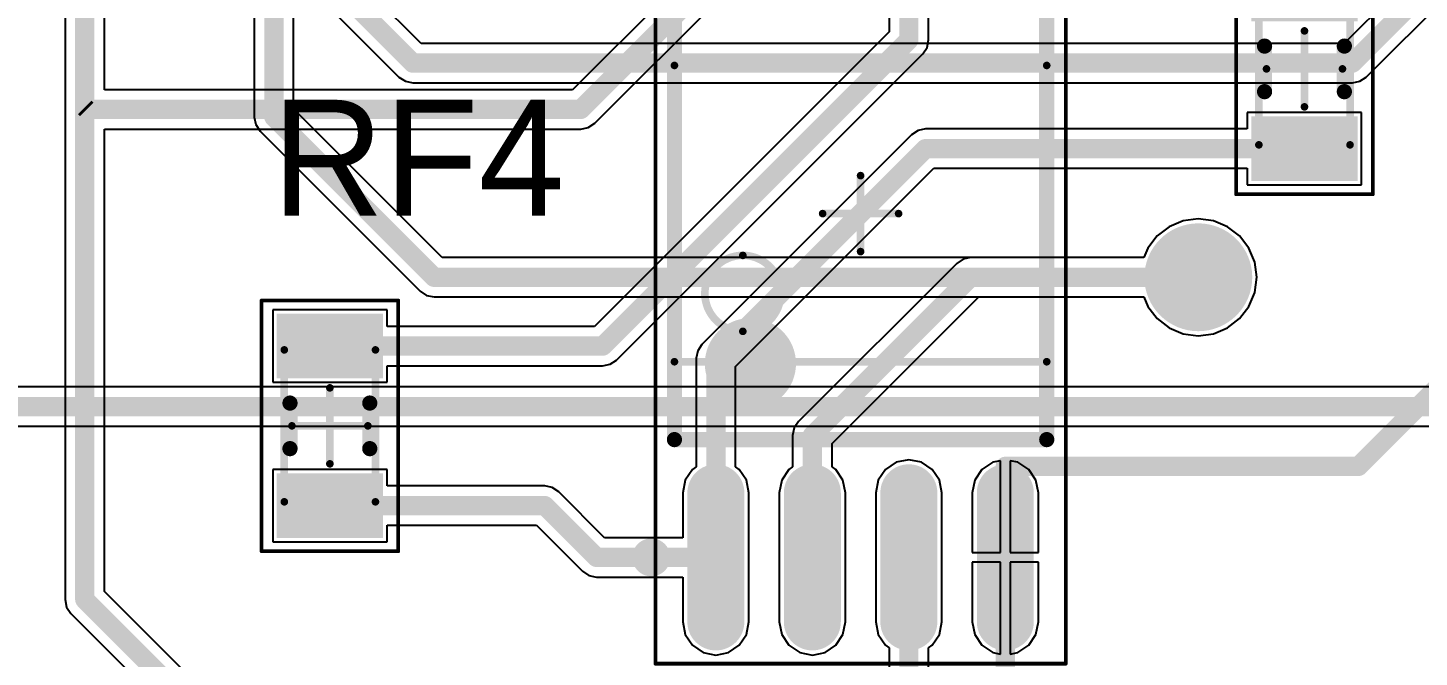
# Model space of a CAD drawing. Header units: millimetres. Extents: x 2.5 to 14.5, y 1.2 to 4.8.
# Drawn here: x 4.513 to 5.234, y 1.96 to 2.286 of the extents above; entities that cross this region are included whole.
import ezdxf

# ---------------------------------------------------------------- set-up
doc = ezdxf.new("R2010")
doc.units = ezdxf.units.MM
doc.header["$MEASUREMENT"] = 0
for name, color, linetype in [('BottomLayer', 5, 'Continuous'), ('BottomSolder', 6, 'Continuous'), ('ConnectLayer', 7, 'Continuous'), ('Mechanical13', 56, 'Continuous'), ('Mechanical15', 56, 'Continuous'), ('MultiLayer', 9, 'Continuous'), ('TopLayer', 1, 'Continuous'), ('TopOverlay', 2, 'Continuous'), ('TopPaste', 8, 'Continuous'), ('TopSolder', 216, 'Continuous'), ('ViaHoleLayer', 16, 'Continuous')]:
    doc.layers.add(name, color=color, linetype=linetype)

# ---------------------------------------------------------------- blocks, each defined once
blk = doc.blocks.new('RESC_0805_2012_20')
at = {"layer": 'Mechanical13', "const_width": 0.00394}
for points in [[(-0.03937, -0.02362), (-0.03937, 0.02362)], [(0.03937, 0.02362), (-0.03937, 0.02362)], [(0.03937, -0.02362), (0.03937, 0.02362)], [(0.03937, -0.02362), (-0.03937, -0.02362)]]:
    blk.add_lwpolyline(points, dxfattribs=at)
at = {"layer": 'Mechanical13', "const_width": 0.00197}
for points in [[(-0.04035, 0.02362, 1), (-0.03839, 0.02362, 1)], [(-0.04035, 0.02362, 1), (-0.03839, 0.02362, 1)], [(0.03839, 0.02362, 1), (0.04035, 0.02362, 1)], [(0.03839, 0.02362, 1), (0.04035, 0.02362, 1)], [(-0.04035, -0.02362, 1), (-0.03839, -0.02362, 1)], [(-0.04035, -0.02362, 1), (-0.03839, -0.02362, 1)], [(0.03839, -0.02362, 1), (0.04035, -0.02362, 1)], [(0.03839, -0.02362, 1), (0.04035, -0.02362, 1)]]:
    blk.add_lwpolyline(points, format="xyb", close=True, dxfattribs=at)
at = {"layer": 'Mechanical15'}
for points, const_width in [([(-0.06496, -0.03543), (-0.06496, 0.03543)], 0.00197), ([(0.06496, 0.03543), (-0.06496, 0.03543)], 0.00197), ([(0.06496, -0.03543), (0.06496, 0.03543)], 0.00197), ([(0, -0.01968), (0, 0.01969)], 0.00394), ([(0.01968, 0), (-0.01969, 0)], 0.00394), ([(0.06496, -0.03543), (-0.06496, -0.03543)], 0.00197)]:
    blk.add_lwpolyline(points, dxfattribs=dict(at, const_width=const_width))
for points, const_width in [([(-0.06545, 0.03543, 1), (-0.06447, 0.03543, 1)], 0.000984), ([(-0.06545, 0.03543, 1), (-0.06447, 0.03543, 1)], 0.000984), ([(0.06447, 0.03543, 1), (0.06545, 0.03543, 1)], 0.000984), ([(0.06447, 0.03543, 1), (0.06545, 0.03543, 1)], 0.000984), ([(-0.00098, 0.01969, 1), (0.00098, 0.01969, 1)], 0.00197), ([(-0.02067, 0, 1), (-0.0187, 0, 1)], 0.00197), ([(0.0187, 0, 1), (0.02067, 0, 1)], 0.00197), ([(-0.00098, -0.01968, 1), (0.00098, -0.01968, 1)], 0.00197), ([(-0.06545, -0.03543, 1), (-0.06447, -0.03543, 1)], 0.000984), ([(-0.06545, -0.03543, 1), (-0.06447, -0.03543, 1)], 0.000984), ([(0.06447, -0.03543, 1), (0.06545, -0.03543, 1)], 0.000984), ([(0.06447, -0.03543, 1), (0.06545, -0.03543, 1)], 0.000984)]:
    blk.add_lwpolyline(points, format="xyb", close=True, dxfattribs=dict(at, const_width=const_width))
at = {"layer": 'TopLayer'}
for points in [[(-0.02756, -0.02461), (-0.02756, 0.02461), (-0.05512, -0.02461), (-0.05512, 0.02461)], [(0.05512, -0.02461), (0.05512, 0.02461), (0.02756, -0.02461), (0.02756, 0.02461)]]:
    blk.add_solid(points, dxfattribs=at)
at = {"layer": 'TopOverlay', "const_width": 0.00787}
for points in [[(0.01181, 0.02067), (-0.01181, 0.02067)], [(0.01181, -0.02067), (-0.01181, -0.02067)]]:
    blk.add_lwpolyline(points, dxfattribs=at)
at = {"layer": 'TopOverlay', "const_width": 0.00394}
for points in [[(-0.01378, 0.02067, 1), (-0.00984, 0.02067, 1)], [(0.00984, 0.02067, 1), (0.01378, 0.02067, 1)], [(-0.01378, -0.02067, 1), (-0.00984, -0.02067, 1)], [(0.00984, -0.02067, 1), (0.01378, -0.02067, 1)]]:
    blk.add_lwpolyline(points, format="xyb", close=True, dxfattribs=at)
at = {"layer": 'TopPaste'}
for points in [[(-0.02756, -0.02461), (-0.02756, 0.02461), (-0.05512, -0.02461), (-0.05512, 0.02461)], [(0.05512, -0.02461), (0.05512, 0.02461), (0.02756, -0.02461), (0.02756, 0.02461)]]:
    blk.add_solid(points, dxfattribs=at)
at = {"layer": 'TopSolder'}
for points in [[(-0.02461, -0.02756), (-0.02461, 0.02756), (-0.05807, -0.02756), (-0.05807, 0.02756)], [(0.05807, -0.02756), (0.05807, 0.02756), (0.02461, -0.02756), (0.02461, 0.02756)]]:
    blk.add_solid(points, dxfattribs=at)
blk = doc.blocks.new('RESC_0805_2012_25')
at = {"layer": 'Mechanical13', "const_width": 0.00394}
for points in [[(-0.03937, -0.02362), (-0.03937, 0.02362)], [(0.03937, 0.02362), (-0.03937, 0.02362)], [(0.03937, -0.02362), (0.03937, 0.02362)], [(0.03937, -0.02362), (-0.03937, -0.02362)]]:
    blk.add_lwpolyline(points, dxfattribs=at)
at = {"layer": 'Mechanical13', "const_width": 0.00197}
for points in [[(-0.04035, 0.02362, 1), (-0.03839, 0.02362, 1)], [(-0.04035, 0.02362, 1), (-0.03839, 0.02362, 1)], [(0.03839, 0.02362, 1), (0.04035, 0.02362, 1)], [(0.03839, 0.02362, 1), (0.04035, 0.02362, 1)], [(-0.04035, -0.02362, 1), (-0.03839, -0.02362, 1)], [(-0.04035, -0.02362, 1), (-0.03839, -0.02362, 1)], [(0.03839, -0.02362, 1), (0.04035, -0.02362, 1)], [(0.03839, -0.02362, 1), (0.04035, -0.02362, 1)]]:
    blk.add_lwpolyline(points, format="xyb", close=True, dxfattribs=at)
at = {"layer": 'Mechanical15'}
for points, const_width in [([(-0.06496, -0.03543), (-0.06496, 0.03543)], 0.00197), ([(0.06496, 0.03543), (-0.06496, 0.03543)], 0.00197), ([(0.06496, -0.03543), (0.06496, 0.03543)], 0.00197), ([(0, -0.01968), (0, 0.01969)], 0.00394), ([(0.01968, 0), (-0.01969, 0)], 0.00394), ([(0.06496, -0.03543), (-0.06496, -0.03543)], 0.00197)]:
    blk.add_lwpolyline(points, dxfattribs=dict(at, const_width=const_width))
for points, const_width in [([(-0.06545, 0.03543, 1), (-0.06447, 0.03543, 1)], 0.000984), ([(-0.06545, 0.03543, 1), (-0.06447, 0.03543, 1)], 0.000984), ([(0.06447, 0.03543, 1), (0.06545, 0.03543, 1)], 0.000984), ([(0.06447, 0.03543, 1), (0.06545, 0.03543, 1)], 0.000984), ([(-0.00098, 0.01969, 1), (0.00098, 0.01969, 1)], 0.00197), ([(-0.02067, 0, 1), (-0.0187, 0, 1)], 0.00197), ([(0.0187, 0, 1), (0.02067, 0, 1)], 0.00197), ([(-0.00098, -0.01968, 1), (0.00098, -0.01968, 1)], 0.00197), ([(-0.06545, -0.03543, 1), (-0.06447, -0.03543, 1)], 0.000984), ([(-0.06545, -0.03543, 1), (-0.06447, -0.03543, 1)], 0.000984), ([(0.06447, -0.03543, 1), (0.06545, -0.03543, 1)], 0.000984), ([(0.06447, -0.03543, 1), (0.06545, -0.03543, 1)], 0.000984)]:
    blk.add_lwpolyline(points, format="xyb", close=True, dxfattribs=dict(at, const_width=const_width))
at = {"layer": 'TopLayer'}
for points in [[(-0.02756, -0.02461), (-0.02756, 0.02461), (-0.05512, -0.02461), (-0.05512, 0.02461)], [(0.05512, -0.02461), (0.05512, 0.02461), (0.02756, -0.02461), (0.02756, 0.02461)]]:
    blk.add_solid(points, dxfattribs=at)
at = {"layer": 'TopOverlay', "const_width": 0.00787}
for points in [[(0.01181, 0.02067), (-0.01181, 0.02067)], [(0.01181, -0.02067), (-0.01181, -0.02067)]]:
    blk.add_lwpolyline(points, dxfattribs=at)
at = {"layer": 'TopOverlay', "const_width": 0.00394}
for points in [[(-0.01378, 0.02067, 1), (-0.00984, 0.02067, 1)], [(0.00984, 0.02067, 1), (0.01378, 0.02067, 1)], [(-0.01378, -0.02067, 1), (-0.00984, -0.02067, 1)], [(0.00984, -0.02067, 1), (0.01378, -0.02067, 1)]]:
    blk.add_lwpolyline(points, format="xyb", close=True, dxfattribs=at)
at = {"layer": 'TopPaste'}
for points in [[(-0.02756, -0.02461), (-0.02756, 0.02461), (-0.05512, -0.02461), (-0.05512, 0.02461)], [(0.05512, -0.02461), (0.05512, 0.02461), (0.02756, -0.02461), (0.02756, 0.02461)]]:
    blk.add_solid(points, dxfattribs=at)
at = {"layer": 'TopSolder'}
for points in [[(-0.02461, -0.02756), (-0.02461, 0.02756), (-0.05807, -0.02756), (-0.05807, 0.02756)], [(0.05807, -0.02756), (0.05807, 0.02756), (0.02461, -0.02756), (0.02461, 0.02756)]]:
    blk.add_solid(points, dxfattribs=at)
blk = doc.blocks.new('SOIC127P1030X265_8N_132')
at = {"layer": 'Mechanical13', "const_width": 0.00394}
for points in [[(-0.07677, 0.09646), (-0.07677, -0.09646)], [(-0.07677, 0.09646), (0.07677, 0.09646)], [(0.07677, 0.09646), (0.07677, -0.09646)], [(-0.07677, -0.09646), (0.07677, -0.09646)]]:
    blk.add_lwpolyline(points, dxfattribs=at)
at = {"layer": 'Mechanical13'}
for points, const_width in [([(-0.07776, 0.09646, 1), (-0.07579, 0.09646, 1)], 0.00197), ([(-0.07776, 0.09646, 1), (-0.07579, 0.09646, 1)], 0.00197), ([(0.07579, 0.09646, 1), (0.07776, 0.09646, 1)], 0.00197), ([(0.07579, 0.09646, 1), (0.07776, 0.09646, 1)], 0.00197), ([(-0.02165, 0.06102, 1), (-0.06102, 0.06102, 1)], 0.00394), ([(-0.06201, 0.06102, 1), (-0.06004, 0.06102, 1)], 0.00197), ([(-0.02264, 0.06102, 1), (-0.02067, 0.06102, 1)], 0.00197), ([(-0.07776, -0.09646, 1), (-0.07579, -0.09646, 1)], 0.00197), ([(-0.07776, -0.09646, 1), (-0.07579, -0.09646, 1)], 0.00197), ([(0.07579, -0.09646, 1), (0.07776, -0.09646, 1)], 0.00197), ([(0.07579, -0.09646, 1), (0.07776, -0.09646, 1)], 0.00197)]:
    blk.add_lwpolyline(points, format="xyb", close=True, dxfattribs=dict(at, const_width=const_width))
at = {"layer": 'Mechanical15'}
for points, const_width in [([(-0.23327, 0.1063), (-0.23327, -0.1063)], 0.00197), ([(-0.23327, 0.1063), (0.23327, 0.1063)], 0.00197), ([(0.23327, 0.1063), (0.23327, -0.1063)], 0.00197), ([(0, 0.01968), (0, -0.01969)], 0.00394), ([(-0.01968, 0), (0.01969, 0)], 0.00394), ([(-0.23327, -0.1063), (0.23327, -0.1063)], 0.00197)]:
    blk.add_lwpolyline(points, dxfattribs=dict(at, const_width=const_width))
for points, const_width in [([(-0.23376, 0.1063, 1), (-0.23278, 0.1063, 1)], 0.000984), ([(-0.23376, 0.1063, 1), (-0.23278, 0.1063, 1)], 0.000984), ([(0.23278, 0.1063, 1), (0.23376, 0.1063, 1)], 0.000984), ([(0.23278, 0.1063, 1), (0.23376, 0.1063, 1)], 0.000984), ([(-0.00098, 0.01968, 1), (0.00098, 0.01968, 1)], 0.00197), ([(-0.02067, 0, 1), (-0.0187, 0, 1)], 0.00197), ([(0.0187, 0, 1), (0.02067, 0, 1)], 0.00197), ([(-0.00098, -0.01969, 1), (0.00098, -0.01969, 1)], 0.00197), ([(-0.23376, -0.1063, 1), (-0.23278, -0.1063, 1)], 0.000984), ([(-0.23376, -0.1063, 1), (-0.23278, -0.1063, 1)], 0.000984), ([(0.23278, -0.1063, 1), (0.23376, -0.1063, 1)], 0.000984), ([(0.23278, -0.1063, 1), (0.23376, -0.1063, 1)], 0.000984)]:
    blk.add_lwpolyline(points, format="xyb", close=True, dxfattribs=dict(at, const_width=const_width))
at = {"layer": 'TopLayer', "const_width": 0.02362}
for points in [[(-0.21161, 0.075), (-0.14469, 0.075)], [(0.14469, 0.075), (0.21161, 0.075)], [(-0.21161, 0.025), (-0.14469, 0.025)], [(0.14469, 0.025), (0.21161, 0.025)], [(-0.21161, -0.025), (-0.14469, -0.025)], [(0.14469, -0.025), (0.21161, -0.025)], [(-0.21161, -0.075), (-0.14469, -0.075)], [(0.14469, -0.075), (0.21161, -0.075)]]:
    blk.add_lwpolyline(points, dxfattribs=at)
at = {"layer": 'TopLayer', "const_width": 0.01181}
for points in [[(-0.21752, 0.075, 1), (-0.20571, 0.075, 1)], [(-0.15059, 0.075, 1), (-0.13878, 0.075, 1)], [(0.13878, 0.075, 1), (0.15059, 0.075, 1)], [(0.20571, 0.075, 1), (0.21752, 0.075, 1)], [(-0.21752, 0.025, 1), (-0.20571, 0.025, 1)], [(-0.15059, 0.025, 1), (-0.13878, 0.025, 1)], [(0.13878, 0.025, 1), (0.15059, 0.025, 1)], [(0.20571, 0.025, 1), (0.21752, 0.025, 1)], [(-0.21752, -0.025, 1), (-0.20571, -0.025, 1)], [(-0.15059, -0.025, 1), (-0.13878, -0.025, 1)], [(0.13878, -0.025, 1), (0.15059, -0.025, 1)], [(0.20571, -0.025, 1), (0.21752, -0.025, 1)], [(-0.21752, -0.075, 1), (-0.20571, -0.075, 1)], [(-0.15059, -0.075, 1), (-0.13878, -0.075, 1)], [(0.13878, -0.075, 1), (0.15059, -0.075, 1)], [(0.20571, -0.075, 1), (0.21752, -0.075, 1)]]:
    blk.add_lwpolyline(points, format="xyb", close=True, dxfattribs=at)
at = {"layer": 'TopOverlay'}
for points, const_width in [([(-0.17323, 0.10846, 1), (-0.18307, 0.10846, 1)], 0.00984), ([(-0.18553, 0.10846, 1), (-0.18061, 0.10846, 1)], 0.00492), ([(-0.17569, 0.10846, 1), (-0.17077, 0.10846, 1)], 0.00492), ([(-0.11909, 0.09646, 1), (-0.11516, 0.09646, 1)], 0.00394), ([(-0.11909, 0.09646, 1), (-0.11516, 0.09646, 1)], 0.00394), ([(0.11516, 0.09646, 1), (0.11909, 0.09646, 1)], 0.00394), ([(0.11516, 0.09646, 1), (0.11909, 0.09646, 1)], 0.00394), ([(-0.06594, 0.05709, 1), (-0.08957, 0.05709, 1)], 0.02362), ([(-0.09547, 0.05709, 1), (-0.08366, 0.05709, 1)], 0.01181), ([(-0.07185, 0.05709, 1), (-0.06004, 0.05709, 1)], 0.01181), ([(-0.11909, -0.09646, 1), (-0.11516, -0.09646, 1)], 0.00394), ([(-0.11909, -0.09646, 1), (-0.11516, -0.09646, 1)], 0.00394), ([(0.11516, -0.09646, 1), (0.11909, -0.09646, 1)], 0.00394), ([(0.11516, -0.09646, 1), (0.11909, -0.09646, 1)], 0.00394)]:
    blk.add_lwpolyline(points, format="xyb", close=True, dxfattribs=dict(at, const_width=const_width))
at = {"layer": 'TopOverlay', "const_width": 0.00787}
for points in [[(-0.11713, 0.09646), (-0.11713, -0.09646)], [(-0.11713, 0.09646), (0.11713, 0.09646)], [(0.11713, 0.09646), (0.11713, -0.09646)], [(-0.11713, -0.09646), (0.11713, -0.09646)]]:
    blk.add_lwpolyline(points, dxfattribs=at)
at = {"layer": 'TopPaste', "const_width": 0.02362}
for points in [[(-0.21161, 0.075), (-0.14469, 0.075)], [(0.14469, 0.075), (0.21161, 0.075)], [(-0.21161, 0.025), (-0.14469, 0.025)], [(0.14469, 0.025), (0.21161, 0.025)], [(-0.21161, -0.025), (-0.14469, -0.025)], [(0.14469, -0.025), (0.21161, -0.025)], [(-0.21161, -0.075), (-0.14469, -0.075)], [(0.14469, -0.075), (0.21161, -0.075)]]:
    blk.add_lwpolyline(points, dxfattribs=at)
at = {"layer": 'TopPaste', "const_width": 0.01181}
for points in [[(-0.21752, 0.075, 1), (-0.20571, 0.075, 1)], [(-0.15059, 0.075, 1), (-0.13878, 0.075, 1)], [(0.13878, 0.075, 1), (0.15059, 0.075, 1)], [(0.20571, 0.075, 1), (0.21752, 0.075, 1)], [(-0.21752, 0.025, 1), (-0.20571, 0.025, 1)], [(-0.15059, 0.025, 1), (-0.13878, 0.025, 1)], [(0.13878, 0.025, 1), (0.15059, 0.025, 1)], [(0.20571, 0.025, 1), (0.21752, 0.025, 1)], [(-0.21752, -0.025, 1), (-0.20571, -0.025, 1)], [(-0.15059, -0.025, 1), (-0.13878, -0.025, 1)], [(0.13878, -0.025, 1), (0.15059, -0.025, 1)], [(0.20571, -0.025, 1), (0.21752, -0.025, 1)], [(-0.21752, -0.075, 1), (-0.20571, -0.075, 1)], [(-0.15059, -0.075, 1), (-0.13878, -0.075, 1)], [(0.13878, -0.075, 1), (0.15059, -0.075, 1)], [(0.20571, -0.075, 1), (0.21752, -0.075, 1)]]:
    blk.add_lwpolyline(points, format="xyb", close=True, dxfattribs=at)
at = {"layer": 'TopSolder', "const_width": 0.02953}
for points in [[(-0.21161, 0.075), (-0.14469, 0.075)], [(0.14469, 0.075), (0.21161, 0.075)], [(-0.21161, 0.025), (-0.14469, 0.025)], [(0.14469, 0.025), (0.21161, 0.025)], [(-0.21161, -0.025), (-0.14469, -0.025)], [(0.14469, -0.025), (0.21161, -0.025)], [(-0.21161, -0.075), (-0.14469, -0.075)], [(0.14469, -0.075), (0.21161, -0.075)]]:
    blk.add_lwpolyline(points, dxfattribs=at)
at = {"layer": 'TopSolder', "const_width": 0.01476}
for points in [[(-0.219, 0.075, 1), (-0.20423, 0.075, 1)], [(-0.15207, 0.075, 1), (-0.1373, 0.075, 1)], [(0.1373, 0.075, 1), (0.15207, 0.075, 1)], [(0.20423, 0.075, 1), (0.219, 0.075, 1)], [(-0.219, 0.025, 1), (-0.20423, 0.025, 1)], [(-0.15207, 0.025, 1), (-0.1373, 0.025, 1)], [(0.1373, 0.025, 1), (0.15207, 0.025, 1)], [(0.20423, 0.025, 1), (0.219, 0.025, 1)], [(-0.219, -0.025, 1), (-0.20423, -0.025, 1)], [(-0.15207, -0.025, 1), (-0.1373, -0.025, 1)], [(0.1373, -0.025, 1), (0.15207, -0.025, 1)], [(0.20423, -0.025, 1), (0.219, -0.025, 1)], [(-0.219, -0.075, 1), (-0.20423, -0.075, 1)], [(-0.15207, -0.075, 1), (-0.1373, -0.075, 1)], [(0.1373, -0.075, 1), (0.15207, -0.075, 1)], [(0.20423, -0.075, 1), (0.219, -0.075, 1)]]:
    blk.add_lwpolyline(points, format="xyb", close=True, dxfattribs=at)

msp = doc.modelspace()

# ---------------------------------------------------------------- linework, layer by layer
at = {"layer": 'BottomLayer', "const_width": 0.01}
for points in [[(4.641, 2.24), (4.641, 3.154)], [(5.19985, 2.268), (5.565, 2.63315)], [(4.661, 2.32), (4.713, 2.268)], [(4.713, 2.268), (5.19985, 2.268)], [(4.641, 2.24), (4.724, 2.157)], [(4.724, 2.157), (5.12, 2.157)], [(2.945, 2.09), (5.88123, 2.09)]]:
    msp.add_lwpolyline(points, dxfattribs=at)
at = {"layer": 'BottomLayer'}
for points, const_width in [([(4.7105, 2.268, 1), (4.7155, 2.268, 1)], 0.005), ([(4.7105, 2.268, 1), (4.7155, 2.268, 1)], 0.005), ([(5.19735, 2.268, 1), (5.20235, 2.268, 1)], 0.005), ([(5.19735, 2.268, 1), (5.20235, 2.268, 1)], 0.005), ([(4.6385, 2.24, 1), (4.6435, 2.24, 1)], 0.005), ([(4.6385, 2.24, 1), (4.6435, 2.24, 1)], 0.005), ([(5.1075, 2.157, 1), (5.1325, 2.157, 1)], 0.025), ([(4.7215, 2.157, 1), (4.7265, 2.157, 1)], 0.005), ([(4.7215, 2.157, 1), (4.7265, 2.157, 1)], 0.005), ([(5.1175, 2.157, 1), (5.1225, 2.157, 1)], 0.005)]:
    msp.add_lwpolyline(points, format="xyb", close=True, dxfattribs=dict(at, const_width=const_width))
at = {"layer": 'BottomSolder', "const_width": 0.02795}
msp.add_lwpolyline([(5.10602, 2.157, 1), (5.13398, 2.157, 1)], format="xyb", close=True, dxfattribs=at)
at = {"layer": 'ConnectLayer'}
for p, q in [((4.6308, 3.154), (4.6308, 2.24)), ((5.53887, 2.62144), (5.19563, 2.2782)), ((5.20706, 2.26079), (5.55329, 2.60702)), ((4.5328, 2.375), (4.5328, 2.245)), ((4.5532, 2.2542), (4.5532, 2.3678)), ((4.71722, 2.2782), (4.6712, 2.32422)), ((4.85842, 2.31684), (4.79578, 2.2542)), ((4.9598, 2.32128), (4.9598, 2.28422)), ((4.9802, 2.28), (4.9802, 2.32128)), ((4.6512, 2.24422), (4.6512, 2.30831)), ((4.6562, 2.31038), (4.70579, 2.26079)), ((4.80721, 2.23679), (4.87721, 2.30679)), ((4.9598, 2.28422), (4.80711, 2.13153)), ((4.97942, 2.2761), (4.9802, 2.28)), ((5.19563, 2.2782), (4.71722, 2.2782)), ((4.81855, 2.11413), (4.97721, 2.27279)), ((4.97721, 2.27279), (4.97942, 2.2761)), ((4.70579, 2.26079), (4.7091, 2.25858)), ((4.7091, 2.25858), (4.713, 2.2578)), ((4.713, 2.2578), (5.19985, 2.2578)), ((5.19985, 2.2578), (5.20375, 2.25858)), ((5.20375, 2.25858), (5.20706, 2.26079)), ((4.79578, 2.2542), (4.5532, 2.2542)), ((4.5328, 2.245), (4.5328, 2.04)), ((4.72822, 2.1672), (4.6512, 2.24422)), ((5.20461, 2.24244), (5.14539, 2.24244)), ((5.14539, 2.24244), (5.14539, 2.23386)), ((5.20461, 2.20488), (5.20461, 2.24244)), ((4.6308, 2.24), (4.63158, 2.2361)), ((4.63158, 2.2361), (4.63379, 2.23279)), ((4.8039, 2.23458), (4.80721, 2.23679)), ((4.5532, 2.04), (4.5532, 2.2338)), ((4.5532, 2.2338), (4.8, 2.2338)), ((4.63379, 2.23279), (4.71679, 2.14979)), ((4.8, 2.2338), (4.8039, 2.23458)), ((4.97145, 2.23087), (4.86279, 2.12221)), ((4.97476, 2.23308), (4.97145, 2.23087)), ((4.97866, 2.23386), (4.97476, 2.23308)), ((5.14539, 2.23386), (4.97866, 2.23386)), ((4.8802, 2.11078), (4.98289, 2.21347)), ((4.98289, 2.21347), (5.14539, 2.21347)), ((5.14539, 2.21347), (5.14539, 2.20488)), ((5.14539, 2.20488), (5.20461, 2.20488)), ((5.11217, 2.18623), (5.10487, 2.18321)), ((5.11217, 2.18623), (5.10487, 2.18321)), ((5.12, 2.18726), (5.11217, 2.18623)), ((5.12, 2.18726), (5.11217, 2.18623)), ((5.12783, 2.18623), (5.12, 2.18726)), ((5.12783, 2.18623), (5.12, 2.18726)), ((5.13513, 2.18321), (5.12783, 2.18623)), ((5.13513, 2.18321), (5.12783, 2.18623)), ((5.0986, 2.1784), (5.0938, 2.17213)), ((5.0986, 2.1784), (5.0938, 2.17213)), ((5.10487, 2.18321), (5.0986, 2.1784)), ((5.10487, 2.18321), (5.0986, 2.1784)), ((5.1414, 2.1784), (5.13513, 2.18321)), ((5.1414, 2.1784), (5.13513, 2.18321)), ((5.14621, 2.17213), (5.1414, 2.1784)), ((5.14621, 2.17213), (5.1414, 2.1784)), ((5.0938, 2.17213), (5.09175, 2.1672)), ((5.0938, 2.17213), (5.09175, 2.1672)), ((5.14923, 2.16483), (5.14621, 2.17213)), ((5.14923, 2.16483), (5.14621, 2.17213)), ((5.09175, 2.1672), (4.72822, 2.1672)), ((4.99479, 2.16421), (4.91279, 2.08221)), ((4.9981, 2.16642), (4.99479, 2.16421)), ((5.002, 2.1672), (4.9981, 2.16642)), ((5.09175, 2.1672), (5.002, 2.1672)), ((5.15026, 2.157), (5.14923, 2.16483)), ((5.15026, 2.157), (5.14923, 2.16483)), ((5.14923, 2.14917), (5.15026, 2.157)), ((5.14923, 2.14917), (5.15026, 2.157)), ((4.71679, 2.14979), (4.7201, 2.14758)), ((5.14621, 2.14187), (5.14923, 2.14917)), ((5.14621, 2.14187), (5.14923, 2.14917)), ((4.7201, 2.14758), (4.724, 2.1468)), ((4.724, 2.1468), (5.09175, 2.1468)), ((4.9302, 2.07078), (5.00622, 2.1468)), ((5.00622, 2.1468), (5.09175, 2.1468)), ((5.09175, 2.1468), (5.0938, 2.14187)), ((5.09175, 2.1468), (5.0938, 2.14187)), ((5.0938, 2.14187), (5.0986, 2.1356)), ((5.0938, 2.14187), (5.0986, 2.1356)), ((5.1414, 2.1356), (5.14621, 2.14187)), ((5.1414, 2.1356), (5.14621, 2.14187)), ((4.69961, 2.14012), (4.64039, 2.14012)), ((4.64039, 2.14012), (4.64039, 2.10256)), ((4.69961, 2.13153), (4.69961, 2.14012)), ((5.0986, 2.1356), (5.10487, 2.13079)), ((5.0986, 2.1356), (5.10487, 2.13079)), ((5.13513, 2.13079), (5.1414, 2.1356)), ((5.13513, 2.13079), (5.1414, 2.1356)), ((4.80711, 2.13153), (4.69961, 2.13153)), ((5.10487, 2.13079), (5.11217, 2.12777)), ((5.10487, 2.13079), (5.11217, 2.12777)), ((5.11217, 2.12777), (5.12, 2.12674)), ((5.11217, 2.12777), (5.12, 2.12674)), ((5.12, 2.12674), (5.12783, 2.12777)), ((5.12, 2.12674), (5.12783, 2.12777)), ((5.12783, 2.12777), (5.13513, 2.13079)), ((5.12783, 2.12777), (5.13513, 2.13079)), ((4.86279, 2.12221), (4.86058, 2.1189)), ((4.81524, 2.11192), (4.81855, 2.11413)), ((4.86058, 2.1189), (4.8598, 2.115)), ((4.8598, 2.115), (4.8598, 2.05872)), ((4.69961, 2.10256), (4.69961, 2.11114)), ((4.69961, 2.11114), (4.81134, 2.11114)), ((4.81134, 2.11114), (4.81524, 2.11192)), ((4.8802, 2.05872), (4.8802, 2.11078)), ((5.877, 2.1002), (2.945, 2.1002)), ((4.64039, 2.10256), (4.69961, 2.10256)), ((2.94922, 2.0798), (5.88123, 2.0798)), ((4.91058, 2.0789), (4.9098, 2.075)), ((4.91279, 2.08221), (4.91058, 2.0789)), ((4.9098, 2.075), (4.9098, 2.05872)), ((4.9302, 2.05872), (4.9302, 2.07078)), ((4.97, 2.06245), (4.96344, 2.06115)), ((4.97656, 2.06115), (4.97, 2.06245)), ((5.0175, 2.06196), (5.01344, 2.06115)), ((5.0175, 2.01435), (5.0175, 2.06196)), ((5.02656, 2.06115), (5.0225, 2.06196)), ((5.0225, 2.06196), (5.0225, 2.01435)), ((4.69961, 2.05744), (4.64039, 2.05744)), ((4.64039, 2.05744), (4.64039, 2.01988)), ((4.69961, 2.04886), (4.69961, 2.05744)), ((4.85788, 2.05743), (4.85416, 2.05187)), ((4.8598, 2.05872), (4.85788, 2.05743)), ((4.88212, 2.05743), (4.8802, 2.05872)), ((4.88584, 2.05187), (4.88212, 2.05743)), ((4.90788, 2.05743), (4.90416, 2.05187)), ((4.9098, 2.05872), (4.90788, 2.05743)), ((4.93212, 2.05743), (4.9302, 2.05872)), ((4.93584, 2.05187), (4.93212, 2.05743)), ((4.95788, 2.05743), (4.95416, 2.05187)), ((4.96344, 2.06115), (4.95788, 2.05743)), ((4.98212, 2.05743), (4.97656, 2.06115)), ((4.98584, 2.05187), (4.98212, 2.05743)), ((5.00788, 2.05743), (5.00416, 2.05187)), ((5.01344, 2.06115), (5.00788, 2.05743)), ((5.03212, 2.05743), (5.02656, 2.06115)), ((5.03584, 2.05187), (5.03212, 2.05743)), ((4.78134, 2.04886), (4.69961, 2.04886)), ((4.78524, 2.04808), (4.78134, 2.04886)), ((4.78855, 2.04587), (4.78524, 2.04808)), ((4.85416, 2.05187), (4.85286, 2.04531)), ((4.88714, 2.04531), (4.88584, 2.05187)), ((4.90416, 2.05187), (4.90286, 2.04531)), ((4.93714, 2.04531), (4.93584, 2.05187)), ((4.95416, 2.05187), (4.95286, 2.04531)), ((4.98714, 2.04531), (4.98584, 2.05187)), ((5.00416, 2.05187), (5.00286, 2.04531)), ((5.03714, 2.04531), (5.03584, 2.05187)), ((4.81237, 2.02205), (4.78855, 2.04587)), ((4.85286, 2.04531), (4.85286, 2.02205)), ((4.88714, 1.97839), (4.88714, 2.04531)), ((4.90286, 2.04531), (4.90286, 1.97839)), ((4.93714, 1.97839), (4.93714, 2.04531)), ((4.95286, 2.04531), (4.95286, 1.97839)), ((4.98714, 1.97839), (4.98714, 2.04531)), ((5.00286, 2.04531), (5.00286, 2.01435)), ((5.03714, 2.01435), (5.03714, 2.04531)), ((4.5328, 2.04), (4.5328, 1.99)), ((4.5532, 1.99422), (4.5532, 2.04)), ((4.69961, 2.01988), (4.69961, 2.02847)), ((4.69961, 2.02847), (4.77711, 2.02847)), ((4.77711, 2.02847), (4.80094, 2.00464)), ((4.64039, 2.01988), (4.69961, 2.01988)), ((4.85286, 2.02205), (4.81237, 2.02205)), ((5.00286, 2.01435), (5.0175, 2.01435)), ((5.0225, 2.01435), (5.03714, 2.01435)), ((4.80094, 2.00464), (4.80425, 2.00243)), ((5.0175, 2.00935), (5.00286, 2.00935)), ((5.00286, 2.00935), (5.00286, 1.97839)), ((5.0175, 1.96174), (5.0175, 2.00935)), ((5.03714, 2.00935), (5.0225, 2.00935)), ((5.0225, 2.00935), (5.0225, 1.96174)), ((5.03714, 1.97839), (5.03714, 2.00935)), ((4.80425, 2.00243), (4.80815, 2.00165)), ((4.80815, 2.00165), (4.85286, 2.00165)), ((4.85286, 2.00165), (4.85286, 1.97839)), ((4.5328, 1.99), (4.53358, 1.9861)), ((4.98722, 1.5602), (4.5532, 1.99422)), ((4.53358, 1.9861), (4.53579, 1.98279)), ((4.53579, 1.98279), (4.97579, 1.54279)), ((4.85286, 1.97839), (4.85416, 1.97183)), ((4.88584, 1.97183), (4.88714, 1.97839)), ((4.90286, 1.97839), (4.90416, 1.97183)), ((4.93584, 1.97183), (4.93714, 1.97839)), ((4.95286, 1.97839), (4.95416, 1.97183)), ((4.98584, 1.97183), (4.98714, 1.97839)), ((5.00286, 1.97839), (5.00416, 1.97183)), ((5.03584, 1.97183), (5.03714, 1.97839)), ((4.85416, 1.97183), (4.85788, 1.96627)), ((4.88212, 1.96627), (4.88584, 1.97183)), ((4.90416, 1.97183), (4.90788, 1.96627)), ((4.93212, 1.96627), (4.93584, 1.97183)), ((4.95416, 1.97183), (4.95788, 1.96627)), ((4.98212, 1.96627), (4.98584, 1.97183)), ((5.00416, 1.97183), (5.00788, 1.96627)), ((5.03212, 1.96627), (5.03584, 1.97183)), ((4.85788, 1.96627), (4.86344, 1.96255)), ((4.86344, 1.96255), (4.87, 1.96125)), ((4.87, 1.96125), (4.87656, 1.96255)), ((4.87656, 1.96255), (4.88212, 1.96627)), ((4.90788, 1.96627), (4.91344, 1.96255)), ((4.91344, 1.96255), (4.92, 1.96125)), ((4.92, 1.96125), (4.92656, 1.96255)), ((4.92656, 1.96255), (4.93212, 1.96627)), ((4.95788, 1.96627), (4.9598, 1.96498)), ((4.9598, 1.96498), (4.9598, 1.95)), ((4.9802, 1.96498), (4.98212, 1.96627)), ((4.9802, 1.95422), (4.9802, 1.96498)), ((5.00788, 1.96627), (5.01344, 1.96255)), ((5.01344, 1.96255), (5.0175, 1.96174)), ((5.0225, 1.96174), (5.02656, 1.96255)), ((5.02656, 1.96255), (5.03212, 1.96627))]:
    msp.add_line(p, q, dxfattribs=at)
at = {"layer": 'MultiLayer', "const_width": 0.025}
msp.add_lwpolyline([(5.1075, 2.157, 1), (5.1325, 2.157, 1)], format="xyb", close=True, dxfattribs=at)
at = {"layer": 'TopLayer', "const_width": 0.01}
for points in [[(4.543, 2.245), (4.543, 2.375)], [(4.97, 2.28), (4.97, 2.36815)], [(4.8, 2.244), (4.87, 2.314)], [(4.81134, 2.12134), (4.97, 2.28)], [(4.543, 2.04), (4.543, 2.245)], [(4.543, 2.245), (4.544, 2.244)], [(4.544, 2.244), (4.8, 2.244)], [(4.87, 2.115), (4.97866, 2.22366)], [(4.97866, 2.22366), (5.175, 2.22366)], [(4.92, 2.075), (5.002, 2.157)], [(5.002, 2.157), (5.12, 2.157)], [(4.67, 2.12134), (4.81134, 2.12134)], [(4.87, 2.01185), (4.87, 2.115)], [(5.203, 2.059), (5.264, 2.12)], [(4.92, 2.01185), (4.92, 2.075)], [(5.02, 2.059), (5.203, 2.059)], [(5.02, 2.01185), (5.02, 2.059)], [(4.543, 1.99), (4.543, 2.04)], [(4.67, 2.03866), (4.78134, 2.03866)], [(4.78134, 2.03866), (4.80815, 2.01185)], [(4.80815, 2.01185), (4.87, 2.01185)], [(4.97, 1.95), (4.97, 2.01185)], [(5.02, 1.942), (5.02, 2.01185)], [(4.543, 1.99), (4.983, 1.55)]]:
    msp.add_lwpolyline(points, dxfattribs=at)
at = {"layer": 'TopLayer'}
for points, const_width in [([(4.9675, 2.28, 1), (4.9725, 2.28, 1)], 0.005), ([(4.9675, 2.28, 1), (4.9725, 2.28, 1)], 0.005), ([(4.5405, 2.245, 1), (4.5455, 2.245, 1)], 0.005), ([(4.5405, 2.245, 1), (4.5455, 2.245, 1)], 0.005), ([(4.5405, 2.245, 1), (4.5455, 2.245, 1)], 0.005), ([(4.5415, 2.244, 1), (4.5465, 2.244, 1)], 0.005), ([(4.5415, 2.244, 1), (4.5465, 2.244, 1)], 0.005), ([(4.7975, 2.244, 1), (4.8025, 2.244, 1)], 0.005), ([(4.7975, 2.244, 1), (4.8025, 2.244, 1)], 0.005), ([(4.97616, 2.22366, 1), (4.98116, 2.22366, 1)], 0.005), ([(4.97616, 2.22366, 1), (4.98116, 2.22366, 1)], 0.005), ([(5.1725, 2.22366, 1), (5.1775, 2.22366, 1)], 0.005), ([(5.1075, 2.157, 1), (5.1325, 2.157, 1)], 0.025), ([(4.9995, 2.157, 1), (5.0045, 2.157, 1)], 0.005), ([(4.9995, 2.157, 1), (5.0045, 2.157, 1)], 0.005), ([(5.1175, 2.157, 1), (5.1225, 2.157, 1)], 0.005), ([(4.6675, 2.12134, 1), (4.6725, 2.12134, 1)], 0.005), ([(4.80884, 2.12134, 1), (4.81384, 2.12134, 1)], 0.005), ([(4.80884, 2.12134, 1), (4.81384, 2.12134, 1)], 0.005), ([(4.8675, 2.115, 1), (4.8725, 2.115, 1)], 0.005), ([(4.8675, 2.115, 1), (4.8725, 2.115, 1)], 0.005), ([(4.9175, 2.075, 1), (4.9225, 2.075, 1)], 0.005), ([(4.9175, 2.075, 1), (4.9225, 2.075, 1)], 0.005), ([(5.0175, 2.059, 1), (5.0225, 2.059, 1)], 0.005), ([(5.0175, 2.059, 1), (5.0225, 2.059, 1)], 0.005), ([(5.2005, 2.059, 1), (5.2055, 2.059, 1)], 0.005), ([(5.2005, 2.059, 1), (5.2055, 2.059, 1)], 0.005), ([(4.5405, 2.04, 1), (4.5455, 2.04, 1)], 0.005), ([(4.5405, 2.04, 1), (4.5455, 2.04, 1)], 0.005), ([(4.6675, 2.03866, 1), (4.6725, 2.03866, 1)], 0.005), ([(4.77884, 2.03866, 1), (4.78384, 2.03866, 1)], 0.005), ([(4.77884, 2.03866, 1), (4.78384, 2.03866, 1)], 0.005), ([(4.80565, 2.01185, 1), (4.81065, 2.01185, 1)], 0.005), ([(4.80565, 2.01185, 1), (4.81065, 2.01185, 1)], 0.005), ([(4.8675, 2.01185, 1), (4.8725, 2.01185, 1)], 0.005), ([(4.8675, 2.01185, 1), (4.8725, 2.01185, 1)], 0.005), ([(4.9175, 2.01185, 1), (4.9225, 2.01185, 1)], 0.005), ([(4.9675, 2.01185, 1), (4.9725, 2.01185, 1)], 0.005), ([(5.0175, 2.01185, 1), (5.0225, 2.01185, 1)], 0.005), ([(5.0175, 2.01185, 1), (5.0225, 2.01185, 1)], 0.005), ([(4.5405, 1.99, 1), (4.5455, 1.99, 1)], 0.005), ([(4.5405, 1.99, 1), (4.5455, 1.99, 1)], 0.005)]:
    msp.add_lwpolyline(points, format="xyb", close=True, dxfattribs=dict(at, const_width=const_width))
at = {"layer": 'TopSolder', "const_width": 0.02795}
msp.add_lwpolyline([(5.10602, 2.157, 1), (5.13398, 2.157, 1)], format="xyb", close=True, dxfattribs=at)
at = {"layer": 'ViaHoleLayer', "const_width": 0.014}
msp.add_lwpolyline([(5.113, 2.157, 1), (5.127, 2.157, 1)], format="xyb", close=True, dxfattribs=at)

# ---------------------------------------------------------------- block references
for name, p, rotation in [('SOIC127P1030X265_8N_132', (4.945, 2.19), 90), ('RESC_0805_2012_20', (5.175, 2.265), 270), ('RESC_0805_2012_25', (4.67, 2.08), 270)]:
    msp.add_blockref(name, p, dxfattribs=dict(rotation=rotation))

# ---------------------------------------------------------------- texts
at = {"layer": 'TopOverlay'}
msp.add_text('RF4', height=0.06, dxfattribs=at).set_placement((4.64, 2.189))

doc.saveas('drawing.dxf')
